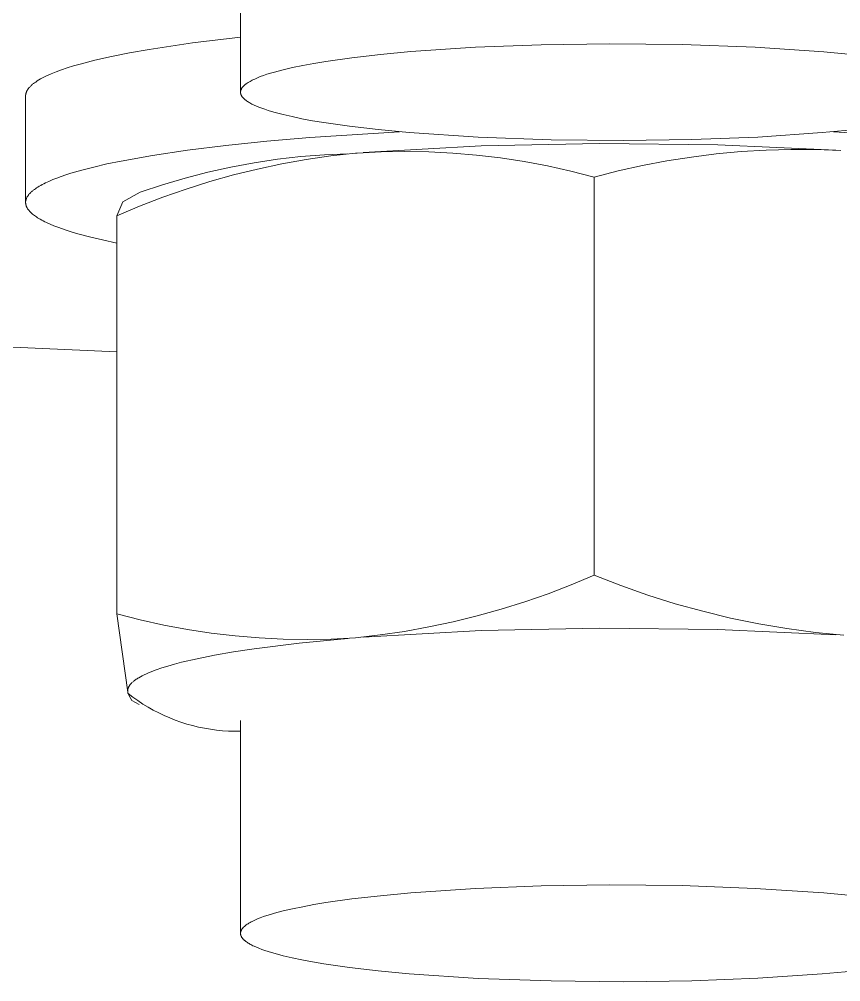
# Model space of a CAD drawing. Header units: millimetres. Extents: x -75 to 3710, y -20 to 2482.
# Drawn here: x 1631.19 to 1640.36, y 2292.58 to 2303.33 of the extents above; entities that cross this region are included whole.
import ezdxf

# ---------------------------------------------------------------- set-up
doc = ezdxf.new("R2010")
doc.units = ezdxf.units.MM
doc.layers.add('ZANO_R', color=7, linetype='Continuous', lineweight=0)

msp = doc.modelspace()

# ---------------------------------------------------------------- linework, layer by layer
at = {"layer": 'ZANO_R'}
for p, q in [((1633.657, 2304.895), (1633.657, 2302.521)), ((1633.657, 2303.132), (1633.119, 2303.068)), ((1633.119, 2303.068), (1632.635, 2302.996)), ((1636.28, 2303.02), (1635.559, 2302.971)), ((1637.015, 2303.048), (1636.28, 2303.02)), ((1637.778, 2303.059), (1637.015, 2303.048)), ((1638.589, 2303.051), (1637.778, 2303.059)), ((1639.404, 2303.021), (1638.589, 2303.051)), ((1640.171, 2302.97), (1639.404, 2303.021)), ((1632.215, 2302.917), (1632.031, 2302.876)), ((1632.417, 2302.957), (1632.215, 2302.917)), ((1632.635, 2302.996), (1632.417, 2302.957)), ((1634.901, 2302.903), (1634.61, 2302.861)), ((1635.219, 2302.939), (1634.901, 2302.903)), ((1635.559, 2302.971), (1635.219, 2302.939)), ((1640.521, 2302.937), (1640.171, 2302.97)), ((1631.792, 2302.811), (1631.722, 2302.789)), ((1631.867, 2302.833), (1631.792, 2302.811)), ((1632.031, 2302.876), (1631.867, 2302.833)), ((1634.237, 2302.793), (1634.132, 2302.768)), ((1634.352, 2302.816), (1634.237, 2302.793)), ((1634.476, 2302.839), (1634.352, 2302.816)), ((1634.61, 2302.861), (1634.476, 2302.839)), ((1631.467, 2302.689), (1631.445, 2302.678)), ((1631.49, 2302.7), (1631.467, 2302.689)), ((1631.515, 2302.711), (1631.49, 2302.7)), ((1631.541, 2302.723), (1631.515, 2302.711)), ((1631.596, 2302.745), (1631.541, 2302.723)), ((1631.656, 2302.767), (1631.596, 2302.745)), ((1631.722, 2302.789), (1631.656, 2302.767)), ((1633.878, 2302.692), (1633.845, 2302.679)), ((1633.914, 2302.705), (1633.878, 2302.692)), ((1633.952, 2302.718), (1633.914, 2302.705)), ((1633.993, 2302.73), (1633.952, 2302.718)), ((1634.037, 2302.743), (1633.993, 2302.73)), ((1634.132, 2302.768), (1634.037, 2302.743)), ((1631.303, 2302.576), (1631.298, 2302.57)), ((1631.308, 2302.582), (1631.303, 2302.576)), ((1631.314, 2302.587), (1631.308, 2302.582)), ((1631.32, 2302.593), (1631.314, 2302.587)), ((1631.326, 2302.599), (1631.32, 2302.593)), ((1631.332, 2302.604), (1631.326, 2302.599)), ((1631.339, 2302.61), (1631.332, 2302.604)), ((1631.346, 2302.616), (1631.339, 2302.61)), ((1631.354, 2302.621), (1631.346, 2302.616)), ((1631.362, 2302.627), (1631.354, 2302.621)), ((1631.37, 2302.632), (1631.362, 2302.627)), ((1631.387, 2302.644), (1631.37, 2302.632)), ((1631.405, 2302.655), (1631.387, 2302.644)), ((1631.424, 2302.666), (1631.405, 2302.655)), ((1631.445, 2302.678), (1631.424, 2302.666)), ((1633.681, 2302.576), (1633.678, 2302.573)), ((1633.684, 2302.58), (1633.681, 2302.576)), ((1633.687, 2302.583), (1633.684, 2302.58)), ((1633.69, 2302.586), (1633.687, 2302.583)), ((1633.693, 2302.59), (1633.69, 2302.586)), ((1633.697, 2302.593), (1633.693, 2302.59)), ((1633.7, 2302.596), (1633.697, 2302.593)), ((1633.704, 2302.599), (1633.7, 2302.596)), ((1633.708, 2302.603), (1633.704, 2302.599)), ((1633.712, 2302.606), (1633.708, 2302.603)), ((1633.717, 2302.609), (1633.712, 2302.606)), ((1633.721, 2302.613), (1633.717, 2302.609)), ((1633.73, 2302.619), (1633.721, 2302.613)), ((1633.741, 2302.626), (1633.73, 2302.619)), ((1633.751, 2302.632), (1633.741, 2302.626)), ((1633.763, 2302.639), (1633.751, 2302.632)), ((1633.775, 2302.646), (1633.763, 2302.639)), ((1633.788, 2302.652), (1633.775, 2302.646)), ((1633.801, 2302.659), (1633.788, 2302.652)), ((1633.815, 2302.665), (1633.801, 2302.659)), ((1633.845, 2302.679), (1633.815, 2302.665)), ((1631.258, 2302.49), (1631.257, 2302.487)), ((1631.257, 2302.487), (1631.257, 2302.484)), ((1631.257, 2302.484), (1631.257, 2302.481)), ((1631.257, 2302.481), (1631.257, 2302.479)), ((1631.257, 2302.479), (1631.257, 2302.476)), ((1631.257, 2302.476), (1631.257, 2301.29)), ((1631.259, 2302.498), (1631.258, 2302.495)), ((1631.258, 2302.495), (1631.258, 2302.492)), ((1631.258, 2302.492), (1631.258, 2302.49)), ((1631.26, 2302.501), (1631.259, 2302.498)), ((1631.261, 2302.506), (1631.26, 2302.503)), ((1631.26, 2302.503), (1631.26, 2302.501)), ((1631.262, 2302.509), (1631.261, 2302.506)), ((1631.263, 2302.512), (1631.262, 2302.509)), ((1631.264, 2302.515), (1631.263, 2302.512)), ((1631.265, 2302.517), (1631.264, 2302.515)), ((1631.266, 2302.52), (1631.265, 2302.517)), ((1631.267, 2302.523), (1631.266, 2302.52)), ((1631.268, 2302.526), (1631.267, 2302.523)), ((1631.269, 2302.528), (1631.268, 2302.526)), ((1631.271, 2302.531), (1631.269, 2302.528)), ((1631.272, 2302.534), (1631.271, 2302.531)), ((1631.274, 2302.537), (1631.272, 2302.534)), ((1631.275, 2302.54), (1631.274, 2302.537)), ((1631.277, 2302.542), (1631.275, 2302.54)), ((1631.279, 2302.545), (1631.277, 2302.542)), ((1631.281, 2302.548), (1631.279, 2302.545)), ((1631.282, 2302.551), (1631.281, 2302.548)), ((1631.284, 2302.554), (1631.282, 2302.551)), ((1631.289, 2302.559), (1631.284, 2302.554)), ((1631.293, 2302.565), (1631.289, 2302.559)), ((1631.298, 2302.57), (1631.293, 2302.565)), ((1633.658, 2302.531), (1633.657, 2302.527)), ((1633.657, 2302.527), (1633.657, 2302.524)), ((1633.657, 2302.524), (1633.657, 2302.521)), ((1633.657, 2302.521), (1633.657, 2302.518)), ((1633.657, 2302.518), (1633.657, 2302.515)), ((1633.657, 2302.515), (1633.657, 2302.511)), ((1633.657, 2302.511), (1633.658, 2302.508)), ((1633.659, 2302.534), (1633.658, 2302.531)), ((1633.658, 2302.508), (1633.658, 2302.505)), ((1633.658, 2302.505), (1633.659, 2302.502)), ((1633.66, 2302.54), (1633.659, 2302.537)), ((1633.659, 2302.537), (1633.659, 2302.534)), ((1633.659, 2302.502), (1633.66, 2302.499)), ((1633.661, 2302.544), (1633.66, 2302.54)), ((1633.66, 2302.499), (1633.661, 2302.495)), ((1633.663, 2302.547), (1633.661, 2302.544)), ((1633.661, 2302.495), (1633.662, 2302.492)), ((1633.662, 2302.492), (1633.663, 2302.489)), ((1633.664, 2302.55), (1633.663, 2302.547)), ((1633.663, 2302.489), (1633.664, 2302.486)), ((1633.666, 2302.553), (1633.664, 2302.55)), ((1633.664, 2302.486), (1633.666, 2302.483)), ((1633.667, 2302.557), (1633.666, 2302.553)), ((1633.666, 2302.483), (1633.668, 2302.48)), ((1633.669, 2302.56), (1633.667, 2302.557)), ((1633.668, 2302.48), (1633.669, 2302.477)), ((1633.671, 2302.563), (1633.669, 2302.56)), ((1633.669, 2302.477), (1633.671, 2302.473)), ((1633.673, 2302.567), (1633.671, 2302.563)), ((1633.671, 2302.473), (1633.673, 2302.47)), ((1633.676, 2302.57), (1633.673, 2302.567)), ((1633.673, 2302.47), (1633.676, 2302.467)), ((1633.678, 2302.573), (1633.676, 2302.57)), ((1633.676, 2302.467), (1633.678, 2302.464)), ((1633.678, 2302.464), (1633.68, 2302.461)), ((1633.68, 2302.461), (1633.683, 2302.458)), ((1633.683, 2302.458), (1633.686, 2302.455)), ((1633.686, 2302.455), (1633.689, 2302.452)), ((1633.689, 2302.452), (1633.692, 2302.449)), ((1633.692, 2302.449), (1633.695, 2302.446)), ((1633.695, 2302.446), (1633.698, 2302.443)), ((1633.698, 2302.443), (1633.701, 2302.44)), ((1633.701, 2302.44), (1633.705, 2302.437)), ((1633.705, 2302.437), (1633.709, 2302.434)), ((1633.709, 2302.434), (1633.716, 2302.428)), ((1633.716, 2302.428), (1633.724, 2302.422)), ((1633.724, 2302.422), (1633.733, 2302.416)), ((1633.733, 2302.416), (1633.742, 2302.41)), ((1633.742, 2302.41), (1633.752, 2302.404)), ((1633.752, 2302.404), (1633.762, 2302.398)), ((1633.762, 2302.398), (1633.772, 2302.392)), ((1633.772, 2302.392), (1633.784, 2302.386)), ((1633.784, 2302.386), (1633.795, 2302.381)), ((1633.795, 2302.381), (1633.808, 2302.375)), ((1633.808, 2302.375), (1633.834, 2302.363)), ((1633.834, 2302.363), (1633.863, 2302.351)), ((1633.863, 2302.351), (1633.894, 2302.339)), ((1633.894, 2302.339), (1633.928, 2302.327)), ((1633.928, 2302.327), (1633.964, 2302.315)), ((1633.964, 2302.315), (1634.002, 2302.303)), ((1634.002, 2302.303), (1634.043, 2302.292)), ((1634.043, 2302.292), (1634.132, 2302.268)), ((1634.132, 2302.268), (1634.232, 2302.245)), ((1634.232, 2302.245), (1634.341, 2302.222)), ((1634.341, 2302.222), (1634.46, 2302.2)), ((1634.46, 2302.2), (1634.588, 2302.179)), ((1634.588, 2302.179), (1634.873, 2302.138)), ((1635.433, 2302.077), (1634.43, 2302.012)), ((1634.873, 2302.138), (1635.193, 2302.1)), ((1635.193, 2302.1), (1635.542, 2302.067)), ((1635.542, 2302.067), (1636.31, 2302.015)), ((1639.433, 2302.017), (1640.154, 2302.066)), ((1640.154, 2302.066), (1640.494, 2302.097)), ((1641.049, 2302.03), (1640.281, 2302.077)), ((1633.949, 2301.971), (1633.492, 2301.924)), ((1634.43, 2302.012), (1633.949, 2301.971)), ((1636.31, 2302.015), (1637.125, 2301.986)), ((1636.344, 2301.917), (1637.665, 2301.945)), ((1637.125, 2301.986), (1637.936, 2301.978)), ((1637.665, 2301.945), (1638.987, 2301.93)), ((1637.936, 2301.978), (1638.699, 2301.988)), ((1638.699, 2301.988), (1639.433, 2302.017)), ((1633.064, 2301.87), (1632.672, 2301.812)), ((1633.492, 2301.924), (1633.064, 2301.87)), ((1634.593, 2301.818), (1634.856, 2301.83)), ((1634.665, 2301.806), (1634.94, 2301.837)), ((1634.94, 2301.837), (1634.959, 2301.838)), ((1634.959, 2301.838), (1635.226, 2301.852)), ((1635.025, 2301.844), (1636.344, 2301.917)), ((1635.226, 2301.852), (1635.493, 2301.856)), ((1635.493, 2301.856), (1635.76, 2301.852)), ((1635.76, 2301.852), (1636.027, 2301.838)), ((1636.027, 2301.838), (1636.293, 2301.816)), ((1638.971, 2301.828), (1638.695, 2301.794)), ((1639.248, 2301.854), (1638.971, 2301.828)), ((1638.987, 2301.93), (1640.307, 2301.871)), ((1639.526, 2301.871), (1639.248, 2301.854)), ((1639.804, 2301.878), (1639.526, 2301.871)), ((1640.082, 2301.877), (1639.804, 2301.878)), ((1640.361, 2301.867), (1640.082, 2301.877)), ((1632.164, 2301.716), (1632.018, 2301.682)), ((1632.322, 2301.749), (1632.164, 2301.716)), ((1632.672, 2301.812), (1632.322, 2301.749)), ((1633.55, 2301.681), (1633.809, 2301.729)), ((1633.809, 2301.729), (1634.069, 2301.768)), ((1633.848, 2301.659), (1634.119, 2301.717)), ((1634.069, 2301.768), (1634.33, 2301.798)), ((1634.119, 2301.717), (1634.391, 2301.766)), ((1634.33, 2301.798), (1634.593, 2301.818)), ((1634.391, 2301.766), (1634.665, 2301.806)), ((1636.293, 2301.816), (1636.559, 2301.784)), ((1636.559, 2301.784), (1636.823, 2301.744)), ((1636.823, 2301.744), (1637.085, 2301.695)), ((1638.42, 2301.751), (1638.146, 2301.7)), ((1638.695, 2301.794), (1638.42, 2301.751)), ((1631.763, 2301.612), (1631.707, 2301.595)), ((1631.884, 2301.648), (1631.763, 2301.612)), ((1632.018, 2301.682), (1631.884, 2301.648)), ((1633.039, 2301.559), (1633.293, 2301.624)), ((1633.293, 2301.624), (1633.55, 2301.681)), ((1633.58, 2301.593), (1633.848, 2301.659)), ((1637.085, 2301.695), (1637.346, 2301.637)), ((1637.346, 2301.637), (1637.605, 2301.57)), ((1637.875, 2301.639), (1637.605, 2301.57)), ((1638.146, 2301.7), (1637.875, 2301.639)), ((1631.478, 2301.504), (1631.46, 2301.495)), ((1631.517, 2301.522), (1631.478, 2301.504)), ((1631.56, 2301.541), (1631.517, 2301.522)), ((1631.606, 2301.559), (1631.56, 2301.541)), ((1631.655, 2301.577), (1631.606, 2301.559)), ((1631.707, 2301.595), (1631.655, 2301.577)), ((1632.786, 2301.484), (1633.039, 2301.559)), ((1633.049, 2301.436), (1633.313, 2301.519)), ((1633.313, 2301.519), (1633.58, 2301.593)), ((1637.605, 2301.57), (1637.605, 2297.123)), ((1631.311, 2301.394), (1631.306, 2301.39)), ((1631.315, 2301.399), (1631.311, 2301.394)), ((1631.32, 2301.404), (1631.315, 2301.399)), ((1631.325, 2301.408), (1631.32, 2301.404)), ((1631.331, 2301.413), (1631.325, 2301.408)), ((1631.336, 2301.417), (1631.331, 2301.413)), ((1631.342, 2301.422), (1631.336, 2301.417)), ((1631.354, 2301.431), (1631.342, 2301.422)), ((1631.366, 2301.44), (1631.354, 2301.431)), ((1631.38, 2301.449), (1631.366, 2301.44)), ((1631.394, 2301.458), (1631.38, 2301.449)), ((1631.409, 2301.468), (1631.394, 2301.458)), ((1631.425, 2301.477), (1631.409, 2301.468)), ((1631.442, 2301.486), (1631.425, 2301.477)), ((1631.46, 2301.495), (1631.442, 2301.486)), ((1632.342, 2301.292), (1632.537, 2301.401)), ((1632.537, 2301.401), (1632.786, 2301.484)), ((1632.788, 2301.344), (1633.049, 2301.436)), ((1631.258, 2301.3), (1631.257, 2301.295)), ((1631.257, 2301.295), (1631.257, 2301.291)), ((1631.257, 2301.291), (1631.257, 2301.286)), ((1631.257, 2301.286), (1631.257, 2301.282)), ((1631.259, 2301.309), (1631.258, 2301.304)), ((1631.258, 2301.304), (1631.258, 2301.3)), ((1631.26, 2301.313), (1631.259, 2301.309)), ((1631.261, 2301.317), (1631.26, 2301.313)), ((1631.263, 2301.322), (1631.261, 2301.317)), ((1631.264, 2301.326), (1631.263, 2301.322)), ((1631.266, 2301.331), (1631.264, 2301.326)), ((1631.268, 2301.335), (1631.266, 2301.331)), ((1631.27, 2301.34), (1631.268, 2301.335)), ((1631.272, 2301.345), (1631.27, 2301.34)), ((1631.275, 2301.349), (1631.272, 2301.345)), ((1631.278, 2301.354), (1631.275, 2301.349)), ((1631.281, 2301.358), (1631.278, 2301.354)), ((1631.284, 2301.363), (1631.281, 2301.358)), ((1631.287, 2301.367), (1631.284, 2301.363)), ((1631.29, 2301.372), (1631.287, 2301.367)), ((1631.294, 2301.376), (1631.29, 2301.372)), ((1631.298, 2301.381), (1631.294, 2301.376)), ((1631.302, 2301.385), (1631.298, 2301.381)), ((1631.306, 2301.39), (1631.302, 2301.385)), ((1632.275, 2301.137), (1632.342, 2301.292)), ((1632.53, 2301.244), (1632.788, 2301.344)), ((1631.257, 2301.282), (1631.257, 2301.277)), ((1631.257, 2301.277), (1631.258, 2301.273)), ((1631.258, 2301.273), (1631.258, 2301.268)), ((1631.258, 2301.268), (1631.259, 2301.264)), ((1631.259, 2301.264), (1631.26, 2301.26)), ((1631.26, 2301.26), (1631.261, 2301.255)), ((1631.261, 2301.255), (1631.262, 2301.251)), ((1631.262, 2301.251), (1631.264, 2301.246)), ((1631.264, 2301.246), (1631.266, 2301.242)), ((1631.266, 2301.242), (1631.267, 2301.238)), ((1631.267, 2301.238), (1631.269, 2301.233)), ((1631.269, 2301.233), (1631.272, 2301.229)), ((1631.272, 2301.229), (1631.274, 2301.225)), ((1631.274, 2301.225), (1631.276, 2301.22)), ((1631.276, 2301.22), (1631.279, 2301.216)), ((1631.279, 2301.216), (1631.282, 2301.212)), ((1631.282, 2301.212), (1631.285, 2301.207)), ((1631.285, 2301.207), (1631.288, 2301.203)), ((1631.288, 2301.203), (1631.291, 2301.199)), ((1631.291, 2301.199), (1631.295, 2301.195)), ((1631.295, 2301.195), (1631.299, 2301.19)), ((1631.299, 2301.19), (1631.302, 2301.186)), ((1631.302, 2301.186), (1631.306, 2301.182)), ((1631.306, 2301.182), (1631.311, 2301.178)), ((1632.275, 2301.137), (1632.53, 2301.244)), ((1631.311, 2301.178), (1631.315, 2301.173)), ((1631.315, 2301.173), (1631.319, 2301.169)), ((1631.319, 2301.169), (1631.324, 2301.165)), ((1631.324, 2301.165), (1631.334, 2301.157)), ((1631.334, 2301.157), (1631.344, 2301.148)), ((1631.344, 2301.148), (1631.355, 2301.14)), ((1631.355, 2301.14), (1631.366, 2301.132)), ((1631.366, 2301.132), (1631.378, 2301.124)), ((1631.378, 2301.124), (1631.391, 2301.116)), ((1631.391, 2301.116), (1631.405, 2301.107)), ((1631.405, 2301.107), (1631.42, 2301.098)), ((1631.42, 2301.098), (1631.436, 2301.089)), ((1631.436, 2301.089), (1631.453, 2301.08)), ((1631.453, 2301.08), (1631.471, 2301.071)), ((1631.471, 2301.071), (1631.489, 2301.062)), ((1632.275, 2296.689), (1632.275, 2301.137)), ((1631.489, 2301.062), (1631.529, 2301.044)), ((1631.529, 2301.044), (1631.572, 2301.026)), ((1631.572, 2301.026), (1631.618, 2301.009)), ((1631.618, 2301.009), (1631.668, 2300.991)), ((1631.668, 2300.991), (1631.721, 2300.973)), ((1631.721, 2300.973), (1631.778, 2300.955)), ((1631.778, 2300.955), (1631.838, 2300.937)), ((1631.838, 2300.937), (1631.969, 2300.902)), ((1631.969, 2300.902), (1632.115, 2300.867)), ((1632.115, 2300.867), (1632.275, 2300.832)), ((1631.114, 2299.671), (1632.275, 2299.617)), ((1637.605, 2297.123), (1637.35, 2297.015)), ((1637.605, 2297.123), (1637.903, 2297.006)), ((1637.35, 2297.015), (1637.092, 2296.915)), ((1637.903, 2297.006), (1638.205, 2296.9)), ((1637.092, 2296.915), (1636.831, 2296.824)), ((1638.205, 2296.9), (1638.511, 2296.803)), ((1636.831, 2296.824), (1636.567, 2296.741)), ((1638.511, 2296.803), (1638.819, 2296.718)), ((1632.536, 2296.622), (1632.275, 2296.689)), ((1632.275, 2296.689), (1632.397, 2295.813)), ((1636.301, 2296.666), (1636.032, 2296.6)), ((1636.567, 2296.741), (1636.301, 2296.666)), ((1638.819, 2296.718), (1639.13, 2296.643)), ((1632.799, 2296.564), (1632.536, 2296.622)), ((1633.063, 2296.515), (1632.799, 2296.564)), ((1636.032, 2296.6), (1635.761, 2296.543)), ((1639.13, 2296.643), (1639.444, 2296.578)), ((1639.444, 2296.578), (1639.76, 2296.525)), ((1633.329, 2296.474), (1633.063, 2296.515)), ((1633.596, 2296.443), (1633.329, 2296.474)), ((1635.215, 2296.454), (1634.94, 2296.422)), ((1635.025, 2296.429), (1636.344, 2296.502)), ((1635.489, 2296.494), (1635.215, 2296.454)), ((1635.761, 2296.543), (1635.489, 2296.494)), ((1636.344, 2296.502), (1637.665, 2296.531)), ((1637.665, 2296.531), (1638.987, 2296.516)), ((1638.987, 2296.516), (1640.307, 2296.456)), ((1639.76, 2296.525), (1640.077, 2296.482)), ((1640.077, 2296.482), (1640.396, 2296.451)), ((1633.865, 2296.421), (1633.596, 2296.443)), ((1633.808, 2296.3), (1634.31, 2296.363)), ((1634.133, 2296.408), (1633.865, 2296.421)), ((1634.402, 2296.403), (1634.133, 2296.408)), ((1634.31, 2296.363), (1634.856, 2296.415)), ((1634.671, 2296.408), (1634.402, 2296.403)), ((1634.94, 2296.422), (1634.671, 2296.408)), ((1633.366, 2296.228), (1633.579, 2296.265)), ((1633.579, 2296.265), (1633.808, 2296.3)), ((1632.845, 2296.107), (1632.919, 2296.128)), ((1632.919, 2296.128), (1632.998, 2296.149)), ((1632.998, 2296.149), (1633.172, 2296.189)), ((1633.172, 2296.189), (1633.366, 2296.228)), ((1632.582, 2296.009), (1632.605, 2296.02)), ((1632.605, 2296.02), (1632.63, 2296.031)), ((1632.63, 2296.031), (1632.657, 2296.042)), ((1632.657, 2296.042), (1632.685, 2296.053)), ((1632.685, 2296.053), (1632.714, 2296.064)), ((1632.714, 2296.064), (1632.777, 2296.086)), ((1632.777, 2296.086), (1632.845, 2296.107)), ((1632.431, 2295.907), (1632.434, 2295.91)), ((1632.434, 2295.91), (1632.439, 2295.915)), ((1632.439, 2295.915), (1632.444, 2295.921)), ((1632.444, 2295.921), (1632.45, 2295.926)), ((1632.45, 2295.926), (1632.457, 2295.932)), ((1632.457, 2295.932), (1632.463, 2295.937)), ((1632.463, 2295.937), (1632.47, 2295.943)), ((1632.47, 2295.943), (1632.478, 2295.949)), ((1632.478, 2295.949), (1632.485, 2295.954)), ((1632.485, 2295.954), (1632.493, 2295.96)), ((1632.493, 2295.96), (1632.502, 2295.965)), ((1632.502, 2295.965), (1632.51, 2295.971)), ((1632.51, 2295.971), (1632.52, 2295.976)), ((1632.52, 2295.976), (1632.539, 2295.987)), ((1632.539, 2295.987), (1632.56, 2295.998)), ((1632.56, 2295.998), (1632.582, 2296.009)), ((1632.397, 2295.838), (1632.398, 2295.841)), ((1632.397, 2295.835), (1632.397, 2295.838)), ((1632.397, 2295.832), (1632.397, 2295.835)), ((1632.397, 2295.83), (1632.397, 2295.832)), ((1632.397, 2295.827), (1632.397, 2295.83)), ((1632.397, 2295.824), (1632.397, 2295.827)), ((1632.397, 2295.822), (1632.397, 2295.824)), ((1632.397, 2295.819), (1632.397, 2295.822)), ((1632.398, 2295.816), (1632.397, 2295.819)), ((1632.398, 2295.843), (1632.399, 2295.846)), ((1632.398, 2295.841), (1632.398, 2295.843)), ((1632.398, 2295.813), (1632.398, 2295.816)), ((1632.398, 2295.811), (1632.398, 2295.813)), ((1632.399, 2295.808), (1632.398, 2295.811)), ((1632.399, 2295.849), (1632.4, 2295.852)), ((1632.399, 2295.846), (1632.399, 2295.849)), ((1632.4, 2295.805), (1632.399, 2295.808)), ((1632.4, 2295.852), (1632.401, 2295.854)), ((1632.4, 2295.803), (1632.4, 2295.805)), ((1632.401, 2295.8), (1632.4, 2295.803)), ((1632.401, 2295.857), (1632.402, 2295.86)), ((1632.401, 2295.854), (1632.401, 2295.857)), ((1632.402, 2295.86), (1632.403, 2295.863)), ((1632.403, 2295.863), (1632.404, 2295.865)), ((1632.404, 2295.865), (1632.406, 2295.868)), ((1632.406, 2295.868), (1632.407, 2295.871)), ((1632.407, 2295.871), (1632.408, 2295.874)), ((1632.408, 2295.874), (1632.41, 2295.876)), ((1632.41, 2295.876), (1632.411, 2295.879)), ((1632.411, 2295.879), (1632.413, 2295.882)), ((1632.413, 2295.882), (1632.415, 2295.885)), ((1632.415, 2295.885), (1632.416, 2295.887)), ((1632.416, 2295.887), (1632.418, 2295.89)), ((1632.418, 2295.89), (1632.42, 2295.893)), ((1632.42, 2295.893), (1632.422, 2295.896)), ((1632.422, 2295.896), (1632.424, 2295.899)), ((1632.424, 2295.899), (1632.427, 2295.901)), ((1632.427, 2295.901), (1632.429, 2295.904)), ((1632.429, 2295.904), (1632.431, 2295.907)), ((1632.455, 2295.759), (1632.401, 2295.8)), ((1632.442, 2295.722), (1632.405, 2295.788)), ((1632.523, 2295.678), (1632.442, 2295.722)), ((1632.51, 2295.72), (1632.455, 2295.759)), ((1632.566, 2295.682), (1632.51, 2295.72)), ((1632.624, 2295.647), (1632.566, 2295.682)), ((1632.683, 2295.614), (1632.624, 2295.647)), ((1632.743, 2295.583), (1632.683, 2295.614)), ((1632.804, 2295.554), (1632.743, 2295.583)), ((1632.866, 2295.527), (1632.804, 2295.554)), ((1632.928, 2295.502), (1632.866, 2295.527)), ((1632.992, 2295.479), (1632.928, 2295.502)), ((1633.056, 2295.459), (1632.992, 2295.479)), ((1633.657, 2295.497), (1633.657, 2293.123)), ((1633.122, 2295.441), (1633.056, 2295.459)), ((1633.187, 2295.425), (1633.122, 2295.441)), ((1633.253, 2295.411), (1633.187, 2295.425)), ((1633.32, 2295.4), (1633.253, 2295.411)), ((1633.387, 2295.391), (1633.32, 2295.4)), ((1633.454, 2295.384), (1633.387, 2295.391)), ((1633.522, 2295.38), (1633.454, 2295.384)), ((1633.589, 2295.378), (1633.522, 2295.38)), ((1633.657, 2295.379), (1633.589, 2295.378)), ((1637.778, 2293.661), (1637.015, 2293.65)), ((1638.589, 2293.653), (1637.778, 2293.661)), ((1639.404, 2293.623), (1638.589, 2293.653)), ((1635.559, 2293.573), (1635.219, 2293.541)), ((1636.28, 2293.622), (1635.559, 2293.573)), ((1637.015, 2293.65), (1636.28, 2293.622)), ((1640.171, 2293.572), (1639.404, 2293.623)), ((1640.521, 2293.538), (1640.171, 2293.572)), ((1634.476, 2293.441), (1634.352, 2293.418)), ((1634.61, 2293.463), (1634.476, 2293.441)), ((1634.901, 2293.505), (1634.61, 2293.463)), ((1635.219, 2293.541), (1634.901, 2293.505)), ((1633.993, 2293.332), (1633.952, 2293.32)), ((1634.037, 2293.345), (1633.993, 2293.332)), ((1634.132, 2293.37), (1634.037, 2293.345)), ((1634.237, 2293.395), (1634.132, 2293.37)), ((1634.352, 2293.418), (1634.237, 2293.395)), ((1633.73, 2293.221), (1633.721, 2293.215)), ((1633.741, 2293.228), (1633.73, 2293.221)), ((1633.751, 2293.234), (1633.741, 2293.228)), ((1633.763, 2293.241), (1633.751, 2293.234)), ((1633.775, 2293.248), (1633.763, 2293.241)), ((1633.788, 2293.254), (1633.775, 2293.248)), ((1633.801, 2293.261), (1633.788, 2293.254)), ((1633.815, 2293.267), (1633.801, 2293.261)), ((1633.845, 2293.281), (1633.815, 2293.267)), ((1633.878, 2293.294), (1633.845, 2293.281)), ((1633.914, 2293.307), (1633.878, 2293.294)), ((1633.952, 2293.32), (1633.914, 2293.307)), ((1633.658, 2293.133), (1633.657, 2293.129)), ((1633.657, 2293.129), (1633.657, 2293.126)), ((1633.657, 2293.126), (1633.657, 2293.123)), ((1633.657, 2293.123), (1633.657, 2293.12)), ((1633.657, 2293.12), (1633.657, 2293.116)), ((1633.657, 2293.116), (1633.657, 2293.113)), ((1633.657, 2293.113), (1633.658, 2293.11)), ((1633.659, 2293.136), (1633.658, 2293.133)), ((1633.66, 2293.142), (1633.659, 2293.139)), ((1633.659, 2293.139), (1633.659, 2293.136)), ((1633.661, 2293.146), (1633.66, 2293.142)), ((1633.663, 2293.149), (1633.661, 2293.146)), ((1633.664, 2293.152), (1633.663, 2293.149)), ((1633.666, 2293.155), (1633.664, 2293.152)), ((1633.667, 2293.159), (1633.666, 2293.155)), ((1633.669, 2293.162), (1633.667, 2293.159)), ((1633.671, 2293.165), (1633.669, 2293.162)), ((1633.673, 2293.168), (1633.671, 2293.165)), ((1633.676, 2293.172), (1633.673, 2293.168)), ((1633.678, 2293.175), (1633.676, 2293.172)), ((1633.681, 2293.178), (1633.678, 2293.175)), ((1633.684, 2293.182), (1633.681, 2293.178)), ((1633.687, 2293.185), (1633.684, 2293.182)), ((1633.69, 2293.188), (1633.687, 2293.185)), ((1633.693, 2293.191), (1633.69, 2293.188)), ((1633.697, 2293.195), (1633.693, 2293.191)), ((1633.7, 2293.198), (1633.697, 2293.195)), ((1633.704, 2293.201), (1633.7, 2293.198)), ((1633.708, 2293.205), (1633.704, 2293.201)), ((1633.712, 2293.208), (1633.708, 2293.205)), ((1633.717, 2293.211), (1633.712, 2293.208)), ((1633.721, 2293.215), (1633.717, 2293.211)), ((1633.658, 2293.11), (1633.658, 2293.107)), ((1633.658, 2293.107), (1633.659, 2293.104)), ((1633.659, 2293.104), (1633.66, 2293.101)), ((1633.66, 2293.101), (1633.661, 2293.097)), ((1633.661, 2293.097), (1633.662, 2293.094)), ((1633.662, 2293.094), (1633.663, 2293.091)), ((1633.663, 2293.091), (1633.664, 2293.088)), ((1633.664, 2293.088), (1633.666, 2293.085)), ((1633.666, 2293.085), (1633.668, 2293.082)), ((1633.668, 2293.082), (1633.669, 2293.079)), ((1633.669, 2293.079), (1633.671, 2293.075)), ((1633.671, 2293.075), (1633.673, 2293.072)), ((1633.673, 2293.072), (1633.676, 2293.069)), ((1633.676, 2293.069), (1633.678, 2293.066)), ((1633.678, 2293.066), (1633.68, 2293.063)), ((1633.68, 2293.063), (1633.683, 2293.06)), ((1633.683, 2293.06), (1633.686, 2293.057)), ((1633.686, 2293.057), (1633.689, 2293.054)), ((1633.689, 2293.054), (1633.692, 2293.051)), ((1633.692, 2293.051), (1633.695, 2293.048)), ((1633.695, 2293.048), (1633.698, 2293.045)), ((1633.698, 2293.045), (1633.701, 2293.042)), ((1633.701, 2293.042), (1633.705, 2293.039)), ((1633.705, 2293.039), (1633.709, 2293.036)), ((1633.709, 2293.036), (1633.716, 2293.03)), ((1633.716, 2293.03), (1633.724, 2293.024)), ((1633.724, 2293.024), (1633.733, 2293.018)), ((1633.733, 2293.018), (1633.742, 2293.012)), ((1633.742, 2293.012), (1633.752, 2293.006)), ((1633.752, 2293.006), (1633.762, 2293)), ((1633.762, 2293), (1633.772, 2292.994)), ((1633.772, 2292.994), (1633.784, 2292.988)), ((1633.784, 2292.988), (1633.795, 2292.982)), ((1633.795, 2292.982), (1633.808, 2292.977)), ((1633.808, 2292.977), (1633.834, 2292.965)), ((1633.834, 2292.965), (1633.863, 2292.953)), ((1633.863, 2292.953), (1633.894, 2292.941)), ((1633.894, 2292.941), (1633.928, 2292.929)), ((1633.928, 2292.929), (1633.964, 2292.917)), ((1633.964, 2292.917), (1634.002, 2292.905)), ((1634.002, 2292.905), (1634.043, 2292.894)), ((1634.043, 2292.894), (1634.132, 2292.87)), ((1634.132, 2292.87), (1634.232, 2292.847)), ((1634.232, 2292.847), (1634.341, 2292.824)), ((1634.341, 2292.824), (1634.46, 2292.802)), ((1634.46, 2292.802), (1634.588, 2292.781)), ((1634.588, 2292.781), (1634.873, 2292.74)), ((1634.873, 2292.74), (1635.193, 2292.702)), ((1635.193, 2292.702), (1635.542, 2292.669)), ((1640.154, 2292.667), (1640.494, 2292.699)), ((1635.542, 2292.669), (1636.31, 2292.617)), ((1636.31, 2292.617), (1637.125, 2292.588)), ((1637.125, 2292.588), (1637.936, 2292.579)), ((1637.936, 2292.579), (1638.699, 2292.59)), ((1638.699, 2292.59), (1639.433, 2292.619)), ((1639.433, 2292.619), (1640.154, 2292.667))]:
    msp.add_line(p, q, dxfattribs=at)

doc.saveas('drawing.dxf')
